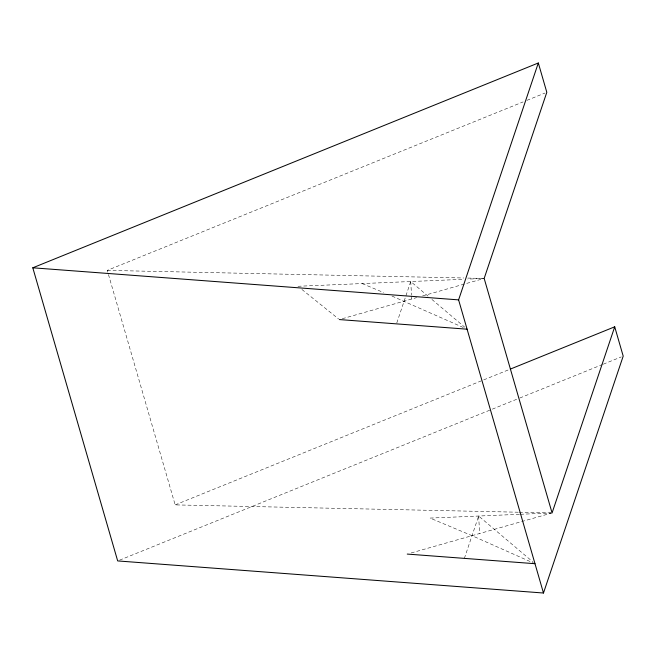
<?xml version="1.0" encoding="UTF-8"?>
<svg xmlns="http://www.w3.org/2000/svg" width="656" height="656" viewBox="0 0 656 656"><rect width="100%" height="100%" fill="white"/><g stroke="black" fill="none" stroke-linecap="round" stroke-linejoin="round"><path stroke-width="0.49" stroke-dasharray="3.28 2.46" d="M396.798 322.924L410.73 281.522L428.032 296.151M464.382 558.379L478.634 516.034L532.647 561.716M518.273 512.213L175.168 504.89L107.264 270.379L523.078 101.918M526.875 100.376L544.915 93.07M175.168 504.89L509.335 369.5M119.572 560.167L491.369 409.533M492.312 409.155L518.871 398.389M519.823 398.012L602.331 364.58M603.282 364.195L621.306 356.897M342.293 318.726L416.658 297.603M422.546 295.938L484.169 278.431L467.851 279.12M411.173 552.959L552.073 512.935M297.963 286.278L463.776 279.292M519.437 514.312L430.065 518.084L472.025 535.681L534.066 563.291M520.454 514.271L551.056 512.984M107.264 270.379L463.685 277.988M467.785 278.078L483.144 278.406M519.298 512.238L551.048 512.918M362.169 283.572L383.612 292.568M392.001 296.086L464.309 327.951M301.94 289.485L338.553 318.923M431.935 299.448L464.743 327.205M478.634 516.034L479.659 533.508M410.73 281.522L411.533 295.11M411.591 296.086L411.763 298.997"/><path stroke-width="0.98" d="M543.48 593.016L458.601 299.874L538.322 62.984L32.8 267.796L117.678 560.929L543.48 593.016L623.2 356.126L614.713 326.811L510.286 369.115M614.713 326.811L552.073 512.935L484.169 278.431L546.809 92.299L538.322 62.984M32.8 267.796L458.601 299.874M339.349 319.562L467.088 329.189M407.253 554.074L534.993 563.701"/></g></svg>
